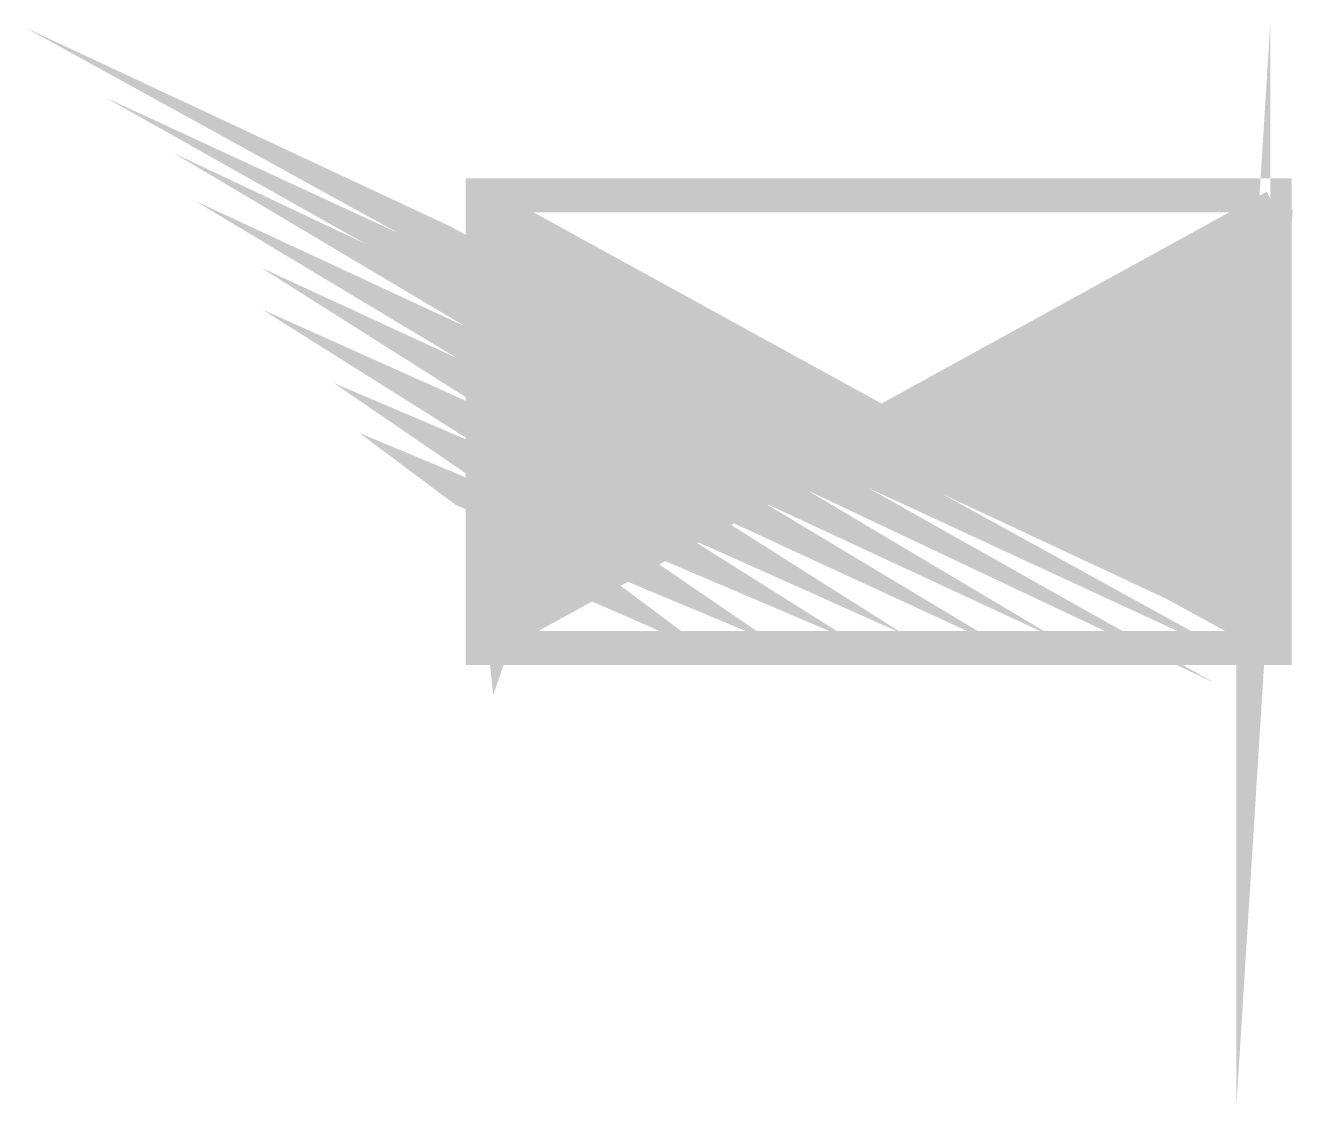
# Model space of a CAD drawing. Extents: x -4 to 7.2, y -4 to 5.6.
import ezdxf

# ---------------------------------------------------------------- set-up
doc = ezdxf.new("R2010")
doc.units = 0
doc.header["$MEASUREMENT"] = 0
doc.layers.get('0').update_dxf_attribs({"linetype": 'CONTINUOUS'})

msp = doc.modelspace()

# ---------------------------------------------------------------- linework, layer by layer
at = {"const_width": 0.3}
for points in [[(4.186866389057048, 2.206595790887047), (7.034674183254271, 3.72853340330113), (6.852546941417462, 0.8252719822004018), (6.852546941417462, 3.58791959957369), (4.402107668489695, 2.082524789380892), (6.736647774772337, 1.065142589153233), (6.637305638611693, 3.455577202008058), (4.683577046487144, 1.974996590096026), (6.711812240732176, 1.329827384284494), (6.405507328694565, 3.25706359555728), (4.931932363515632, 1.958453787874738)], [(0.1221174502650548, 3.802975998143422), (3.309344217468855, 2.0080821945386), (0.05588937507337732, 3.53001979685035), (3.118938448703243, 1.842654192530395), (0.08072488574041259, 3.248792199497803), (2.754683965029631, 1.743397389305006), (0.1138389467093752, 2.992378800426017), (2.506328624628022, 1.569697991237323), (0.01449681054873153, 2.727693995192425), (2.274530314710894, 1.371184384786545), (0.0890034126692143, 2.380295199057061), (1.918554357966084, 1.222299184999628), (-0.018617227047109, 2.090796195542701), (1.637084979968634, 1.048599786931945), (0.06416787862905338, 1.718583191024241), (1.32250156437534, 0.8583575866429758), (0.01449681054873153, 1.404269989229119), (0.9334115466615671, 0.7177437829155355), (0.1386744807495397, 1.065142589153233), (0.2131810828700225, 0.3786163828396489), (0.4118653318181842, 0.9576143898683664), (0.5774355665436346, 0.4944159882863257)], [(0.04173225425813953, 0.109123175135613), (7.04173225425814, 0.109123175135613), (7.04173225425814, 4.109123175135613), (0.04173225425813953, 4.109123175135613), (0.04173225425813953, 0.109123175135613)], [(0.06416787862905338, 0.1718313803293938), (7.042952686809947, 4.009761000653679)], [(0.1800670219010563, 3.96013260409215), (6.985003115173946, 0.2214597768909208)], [(6.314443719462723, 2.942750393762157), (5.105781101796758, 1.974996590096026), (6.562799059864332, 1.627597793960662), (6.23993711734224, 2.727693995192425), (5.445200051430209, 1.99981078837679), (6.405507328694565, 1.917096787372687), (5.91707519819327, 2.57053739934603), (5.950189235789111, 1.933639589593975)], [(3.988182116735757, 2.23140998916781), (7.034674183254271, 0.659843980192198)], [(3.772940837303111, 2.115610393823466), (6.968446084689464, 0.4199733833417003)]]:
    msp.add_lwpolyline(points, dxfattribs=at)

doc.saveas('drawing.dxf')
